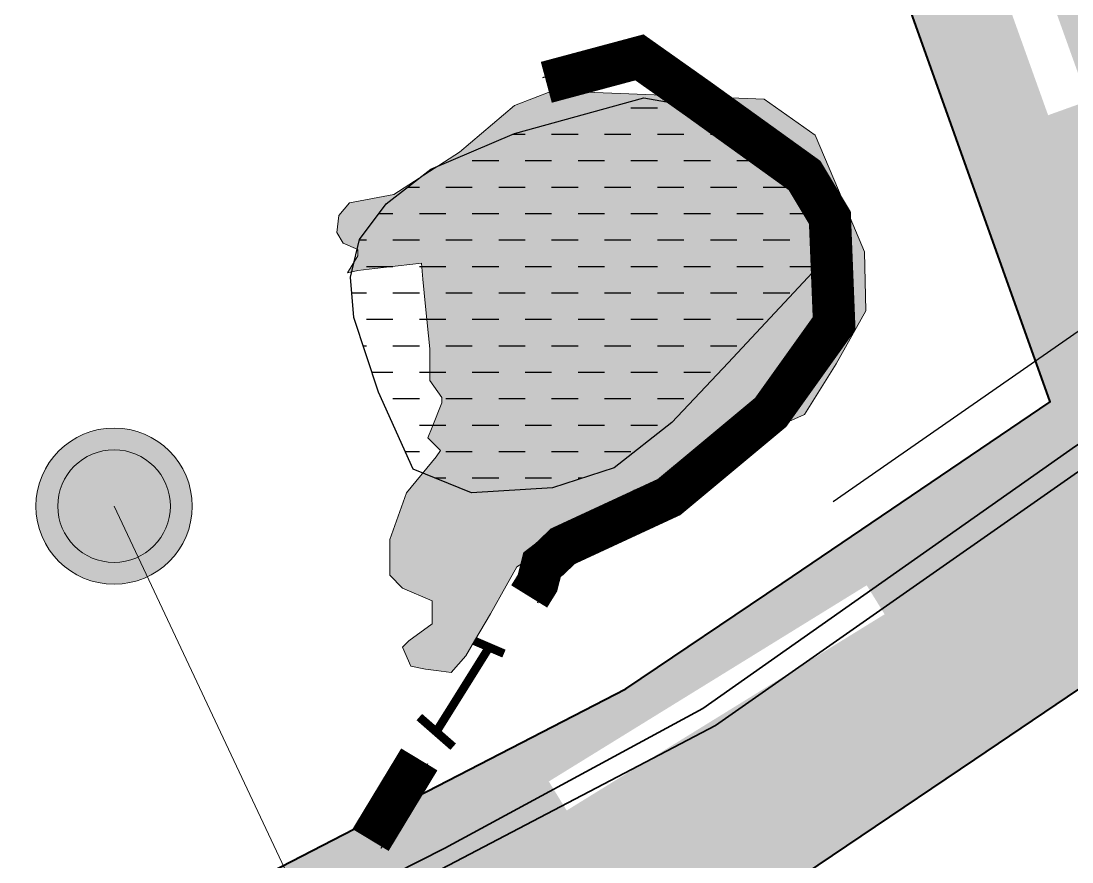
# Model space of a CAD drawing. Header units: metres. Extents: x 201400 to 215600, y 173235 to 1738400.
# Drawn here: x 205830.9 to 206079.2, y 1732796.8 to 1732995.5 of the extents above; entities that cross this region are included whole.
import ezdxf

# ---------------------------------------------------------------- set-up
doc = ezdxf.new("R2010")
doc.units = ezdxf.units.M
doc.layers.add('250Acres', color=7, linetype='Continuous', lineweight=25)
for name, color, linetype in [('B.T. ROAD', 7, 'Continuous'), ('CHECK DAM', 6, 'Continuous'), ('name power lines', 1, 'Continuous')]:
    doc.layers.add(name, color=color, linetype=linetype)
doc.layers.add('BUND', color=7, linetype='Continuous', true_color=0x3dcfff)
doc.layers.add('STREAM', color=7, linetype='Continuous', lineweight=0, true_color=0x3dcfff)
pattern_1 = [(0, (0, 0), (6.25, 6.25), [6.25, -6.25])]

msp = doc.modelspace()

# ---------------------------------------------------------------- hatches: boundary and pattern name
h = msp.add_hatch(color=253)
h.dxf.hatch_style = 1
h.paths.add_polyline_path([(205776.79, 1733887.07), (205774.16, 1733869.48), (205727, 1733877.83), (206074.02, 1732905.53), (206116.75, 1732934.53), (206049.55, 1733122.83)])
h.paths.add_polyline_path([(205958.23, 1733291.23), (205930.82, 1733375.14), (205940.33, 1733378.25), (205967.73, 1733294.34)], flags=16)
h.paths.add_polyline_path([(205997.38, 1733219.12), (206024.79, 1733135.22), (206015.29, 1733132.11), (205987.88, 1733216.02)], flags=16)
h.paths.add_polyline_path([(205910.68, 1733453.46), (205901.17, 1733450.36), (205873.76, 1733534.26), (205883.27, 1733537.37)], flags=16)
h.paths.add_polyline_path([(206053.22, 1733059.71), (206082.97, 1732976.61), (206073.56, 1732973.23), (206043.8, 1733056.34)], flags=16)
h.paths.add_polyline_path([(205853.62, 1733612.58), (205844.11, 1733609.48), (205816.7, 1733693.38), (205826.21, 1733696.49)], flags=16)
h.paths.add_polyline_path([(205796.56, 1733771.71), (205787.06, 1733768.6), (205759.65, 1733852.51), (205769.15, 1733855.61)], flags=16)
h = msp.add_hatch(color=253)
h.dxf.hatch_style = 1
h.paths.add_polyline_path([(205891.94, 1732775.05), (205813.69, 1732734.19), (205809.97, 1732741.33), (205888.21, 1732782.19)], flags=16)
h.paths.add_polyline_path([(205955.59, 1732815.78), (206030.7, 1732862.14), (206034.93, 1732855.29), (205959.82, 1732808.93)], flags=16)
h.paths.add_polyline_path([(205745.39, 1732693.78), (205668.52, 1732650.39), (205664.56, 1732657.41), (205741.43, 1732700.79)], flags=16)
h.paths.add_polyline_path([(205593.1, 1732627.61), (205596.17, 1732620.16), (205514.57, 1732586.5), (205511.5, 1732593.94)], flags=16)
h.paths.add_polyline_path([(205465.9, 1732584.54), (205466.62, 1732576.52), (205378.69, 1732568.7), (205377.98, 1732576.72)], flags=16)
h.paths.add_polyline_path([(205324.9, 1732572.46), (205325.4, 1732564.45), (205298.66, 1732562.2), (205262.01, 1732555.13), (205232.2, 1732545.95), (205229.84, 1732553.6), (205259.86, 1732562.84), (205298.89, 1732570.4)], flags=16)
h.paths.add_polyline_path([(206116.78, 1732934.47), (206116.75, 1732934.53), (206010.71, 1732862.57), (205973.81, 1732837.66), (205798.31, 1732747.2), (205777.18, 1732734.72), (205700.88, 1732689.17), (205668.89, 1732672.25), (205640.01, 1732659.07), (205509.07, 1732604.79), (205477.77, 1732597.1), (205338.12, 1732584.54), (205297.27, 1732581.3), (205257.4, 1732573.59), (205177.41, 1732548.97), (205197.97, 1732545.75), (205226.61, 1732540.63), (205290.87, 1732529.13), (205322.42, 1732523.11), (205389.98, 1732528.58), (205440.6, 1732533.35), (205489.22, 1732538.02), (205529.2, 1732548.18), (205566.57, 1732563.65), (205601.74, 1732578.2), (205649.07, 1732597.97), (205671, 1732607.15), (205693.75, 1732617.55), (205727.68, 1732635.31), (205763.3, 1732656.62), (205789.3, 1732672.17), (205810.62, 1732684.79), (205842.94, 1732702.69), (205892.36, 1732728.11), (205936.38, 1732750.76), (206004.91, 1732786.43), (206049.19, 1732816.25), (206115.12, 1732860.85), (206143.66, 1732880.76), (206157.13, 1732888.68), (206178.82, 1732901.43), (206163.21, 1732939.82), (206141.66, 1732927.09), (206119.64, 1732914), (206092.11, 1732894.85), (206087.54, 1732901.42), (206116.27, 1732921.39), (206159.14, 1732946.71), (206154.39, 1732956.68)])
at = {"layer": 'STREAM'}
h = msp.add_hatch(color=256, dxfattribs=at)
h.dxf.hatch_style = 1
h.paths.add_polyline_path([(205908.5, 1732952.5), (205919, 1732954.5), (205934.5, 1732964.5), (205947.5, 1732975.5), (205956.5, 1732979), (206006.5, 1732977), (206018.5, 1732968.5), (206024, 1732955.5), (206030.14, 1732940.98), (206030.5, 1732927), (206023.5, 1732914.5), (206016, 1732902.5), (205998, 1732894.5), (205975.73, 1732884.6), (205961.5, 1732875), (205948, 1732866.5), (205945.5, 1732862), (205941.82, 1732855.38), (205938, 1732849), (205936, 1732845.5), (205932.5, 1732841.5), (205929, 1732842), (205926.48, 1732842.36), (205923, 1732843), (205921, 1732847.5), (205922.5, 1732849), (205928, 1732853), (205928, 1732856.5), (205928, 1732858.5), (205921, 1732861.5), (205918, 1732864.5), (205918, 1732873), (205922, 1732884), (205929, 1732892.5), (205930, 1732894), (205927, 1732897), (205928, 1732899.5), (205930.31, 1732905.28), (205930.31, 1732906.5), (205927.5, 1732910.5), (205927.5, 1732918), (205926.5, 1732928), (205925.85, 1732934.49), (205925.48, 1732938.25), (205914.5, 1732937), (205910.49, 1732936.54), (205908, 1732936), (205910.5, 1732940), (205910.5, 1732941.5), (205907, 1732943), (205905.5, 1732945.5), (205906, 1732949.5)])
at = {"layer": 'STREAM', "linetype": 'Continuous', "lineweight": 25}
h = msp.add_hatch(dxfattribs=at)
h.set_pattern_fill('DASH', color=256, scale=50, style=0)
h.set_pattern_definition(pattern_1)
h.paths.add_polyline_path([(205947.5, 1732968.92), (205927.73, 1732960.49), (205917.19, 1732952.32), (205910.86, 1732943.89), (205908.75, 1732934.93), (205909.54, 1732925.45), (205915.34, 1732907.8), (205923.51, 1732889.62), (205937.3, 1732883.97), (205956.46, 1732885.2), (205971, 1732889.9), (205984.68, 1732900.58), (205997.93, 1732914.69), (206022.33, 1732940.82), (206022, 1732949), (206016, 1732959), (205994.61, 1732974.4), (205978.07, 1732977.35)])
h = msp.add_hatch(dxfattribs=at)
h.set_pattern_fill('DASH', color=256, scale=50, style=0)
h.set_pattern_definition(pattern_1)
h.paths.add_polyline_path([(205947.5, 1732968.92), (205927.73, 1732960.49), (205917.19, 1732952.32), (205910.86, 1732943.89), (205908.75, 1732934.93), (205909.54, 1732925.45), (205915.34, 1732907.8), (205923.51, 1732889.62), (205937.3, 1732883.97), (205956.46, 1732885.2), (205971, 1732889.9), (205984.68, 1732900.58), (205997.93, 1732914.69), (206022.33, 1732940.82), (206022, 1732949), (206016, 1732959), (205994.61, 1732974.4), (205978.07, 1732977.35)])
at = {"layer": 'STREAM'}
h = msp.add_hatch(color=256, dxfattribs=at)
h.dxf.hatch_style = 1
edge = h.paths.add_edge_path()
edge.add_arc((205852.88, 1732880.85), 18.46, 0, 360)

# ---------------------------------------------------------------- linework, layer by layer
at = {"color": 6, "flags": 128}
msp.add_lwpolyline([(206074.02, 1732905.53), (205727, 1733877.83)], dxfattribs=at)
at = {"layer": '250Acres', "color": 5, "lineweight": 40, "flags": 128}
for points in [[(205700.88, 1732689.17), (205777.18, 1732734.72), (205798.31, 1732747.2), (205973.81, 1732837.66), (206010.71, 1732862.57), (206074.02, 1732905.53), (205727, 1733877.83)], [(206430.69, 1732096.43), (206115.12, 1732860.85), (206110.08, 1732857.44), (206102.86, 1732852.56), (206056.19, 1732820.97), (206002.45, 1732784.77), (205943.78, 1732754.57), (205897.61, 1732730.8), (205834.94, 1732698.58), (205810.62, 1732684.79), (205792.7, 1732674.2), (205763.3, 1732656.62), (205748.22, 1732647.61), (205727.68, 1732635.31)]]:
    msp.add_lwpolyline(points, dxfattribs=at)
at = {"layer": 'B.T. ROAD', "linetype": 'Continuous', "lineweight": 35}
for points, elevation in [([(206452.8, 1733013.05), (206420, 1732987), (206403, 1732982), (206309, 1732972), (206216, 1732966), (206197, 1732959), (206168, 1732951), (206122, 1732923), (206080, 1732895), (205992, 1732833), (205931, 1732800), (205860, 1732764), (205799, 1732733), (205741.01, 1732698.03), (205700, 1732673)], 318.95), ([(206452.8, 1733013.05), (206420, 1732987), (206403, 1732982), (206309, 1732972), (206216, 1732966), (206197, 1732959), (206168, 1732951), (206122, 1732923), (206080, 1732895), (205992, 1732833), (205931, 1732800), (205860, 1732764), (205799, 1732733), (205741.01, 1732698.03), (205700, 1732673)], 318.95), ([(205701, 1732670), (205743, 1732694), (205800, 1732729), (205863, 1732760), (205932, 1732796), (205995, 1732829), (206075, 1732885), (206125, 1732920), (206169, 1732944), (206198, 1732955), (206308, 1732965), (206404, 1732976), (206404.3, 1732975.5), (206422, 1732982), (206452, 1733009)], 309.01), ([(205701, 1732670), (205743, 1732694), (205800, 1732729), (205863, 1732760), (205932, 1732796), (205995, 1732829), (206075, 1732885), (206125, 1732920), (206169, 1732944), (206198, 1732955), (206308, 1732965), (206404, 1732976), (206404.3, 1732975.5), (206422, 1732982), (206452, 1733009)], 309.01)]:
    msp.add_lwpolyline(points, dxfattribs=dict(at, elevation=elevation))
at = {"layer": 'BUND', "const_width": 10}
for points, elevation in [([(205955, 1732981), (205977, 1732986.9), (205991, 1732977), (206016, 1732959), (206022, 1732949), (206023, 1732924), (206008, 1732903), (205984, 1732883), (205958.91, 1732871.37), (205955.72, 1732868.32), (205954, 1732867), (205952.91, 1732862.67), (205950.95, 1732859.51)], 317.37), ([(205955, 1732981), (205977, 1732986.9), (205991, 1732977), (206016, 1732959), (206022, 1732949), (206023, 1732924), (206008, 1732903), (205984, 1732883), (205958.91, 1732871.37), (205955.72, 1732868.32), (205954, 1732867), (205952.91, 1732862.67), (205950.95, 1732859.51)], 317.37), ([(205925, 1732821), (205913.48, 1732801.95)], 318.25), ([(205925, 1732821), (205913.48, 1732801.95)], 318.25)]:
    msp.add_lwpolyline(points, dxfattribs=dict(at, elevation=elevation))
at = {"layer": 'BUND', "linetype": 'Continuous'}
for points, elevation in [([(205953, 1732858), (205955, 1732863), (205955, 1732866), (205985, 1732881), (206010, 1732903), (206024.96, 1732923.09), (206024, 1732948), (206018.21, 1732960.51), (206017, 1732963), (205990.02, 1732980.9), (205977.31, 1732989.03), (205954.1, 1732982.03)], 318.47), ([(205953, 1732858), (205955, 1732863), (205955, 1732866), (205985, 1732881), (206010, 1732903), (206024.96, 1732923.09), (206024, 1732948), (206018.21, 1732960.51), (206017, 1732963), (205990.02, 1732980.9), (205977.31, 1732989.03), (205954.1, 1732982.03)], 318.47), ([(205916.01, 1732800.02), (205927, 1732820)], 318.22), ([(205916.01, 1732800.02), (205927, 1732820)], 318.22)]:
    msp.add_lwpolyline(points, dxfattribs=dict(at, elevation=elevation))
at = {"layer": 'BUND', "color": 151, "const_width": 10, "elevation": 318.25}
msp.add_lwpolyline([(205925, 1732821), (205913.48, 1732801.95)], dxfattribs=at)
at = {"layer": 'BUND', "color": 151, "linetype": 'Continuous', "elevation": 318.22}
msp.add_lwpolyline([(205916.01, 1732800.02), (205927, 1732820)], dxfattribs=at)
at = {"layer": 'CHECK DAM', "linetype": 'Continuous', "const_width": 2}
for points, elevation in [([(205938, 1732849), (205945, 1732846)], 318.87), ([(205938, 1732849), (205945, 1732846)], 318.87), ([(205938, 1732849), (205945, 1732846)], 318.87), ([(205941.5, 1732847.5), (205929, 1732827.5)], 318.87), ([(205941.5, 1732847.5), (205929, 1732827.5)], 318.87), ([(205941.5, 1732847.5), (205929, 1732827.5)], 318.87), ([(205925, 1732831), (205933, 1732824)], 318.92), ([(205925, 1732831), (205933, 1732824)], 318.92), ([(205925, 1732831), (205933, 1732824)], 318.92)]:
    msp.add_lwpolyline(points, dxfattribs=dict(at, elevation=elevation))
at = {"layer": 'name power lines', "color": 0, "linetype": 'Continuous', "ltscale": 50, "elevation": 313.98}
msp.add_lwpolyline([(206022.78, 1732881.97), (206105.45, 1732939.45)], dxfattribs=at)
at = {"layer": 'STREAM'}
msp.add_line((205852.88, 1732880.85, 309.01), (205934.52, 1732707.46, 309.01), dxfattribs=at)
at = {"layer": 'STREAM', "flags": 128}
msp.add_lwpolyline([(205908.5, 1732952.5), (205919, 1732954.5), (205934.5, 1732964.5), (205947.5, 1732975.5), (205956.5, 1732979), (206006.5, 1732977), (206018.5, 1732968.5), (206024, 1732955.5), (206030.14, 1732940.98), (206030.5, 1732927), (206023.5, 1732914.5), (206016, 1732902.5), (205998, 1732894.5), (205975.73, 1732884.6), (205961.5, 1732875), (205948, 1732866.5), (205945.5, 1732862), (205941.82, 1732855.38), (205938, 1732849), (205936, 1732845.5), (205932.5, 1732841.5), (205929, 1732842), (205926.48, 1732842.36), (205923, 1732843), (205921, 1732847.5), (205922.5, 1732849), (205928, 1732853), (205928, 1732856.5), (205928, 1732858.5), (205921, 1732861.5), (205918, 1732864.5), (205918, 1732873), (205922, 1732884), (205929, 1732892.5), (205930, 1732894), (205927, 1732897), (205928, 1732899.5), (205930.31, 1732905.28), (205930.31, 1732906.5), (205927.5, 1732910.5), (205927.5, 1732918), (205926.5, 1732928), (205925.85, 1732934.49), (205925.48, 1732938.25), (205914.5, 1732937), (205910.49, 1732936.54), (205908, 1732936), (205910.5, 1732940), (205910.5, 1732941.5), (205907, 1732943), (205905.5, 1732945.5), (205906, 1732949.5), (205908.5, 1732952.5)], dxfattribs=at)
at = {"layer": 'STREAM', "linetype": 'Continuous', "lineweight": 25}
msp.add_lwpolyline([(205923.51, 1732889.62), (205915.34, 1732907.8), (205909.54, 1732925.45), (205908.75, 1732934.93), (205910.86, 1732943.89), (205917.19, 1732952.32), (205927.73, 1732960.49), (205947.5, 1732968.92), (205978.07, 1732977.35), (205994.61, 1732974.4), (206007.17, 1732965.35), (206016, 1732959), (206018.5, 1732954.84), (206022, 1732949), (206022.33, 1732940.82), (205997.93, 1732914.69), (205984.68, 1732900.58), (205971, 1732889.9), (205956.46, 1732885.2), (205937.3, 1732883.97)], close=True, dxfattribs=at)
msp.add_lwpolyline([(205923.51, 1732889.62), (205915.34, 1732907.8), (205909.54, 1732925.45), (205908.75, 1732934.93), (205910.86, 1732943.89), (205917.19, 1732952.32), (205927.73, 1732960.49), (205947.5, 1732968.92), (205978.07, 1732977.35), (205994.61, 1732974.4), (206007.17, 1732965.35), (206016, 1732959), (206018.5, 1732954.84), (206022, 1732949), (206022.33, 1732940.82), (205997.93, 1732914.69), (205984.68, 1732900.58), (205971, 1732889.9), (205956.46, 1732885.2), (205937.3, 1732883.97)], close=True, dxfattribs=at)
at = {"layer": 'STREAM'}
for radius in [18.46, 13.31]:
    msp.add_circle((205852.88, 1732880.85, 309.01), radius, dxfattribs=at)

doc.saveas('drawing.dxf')
